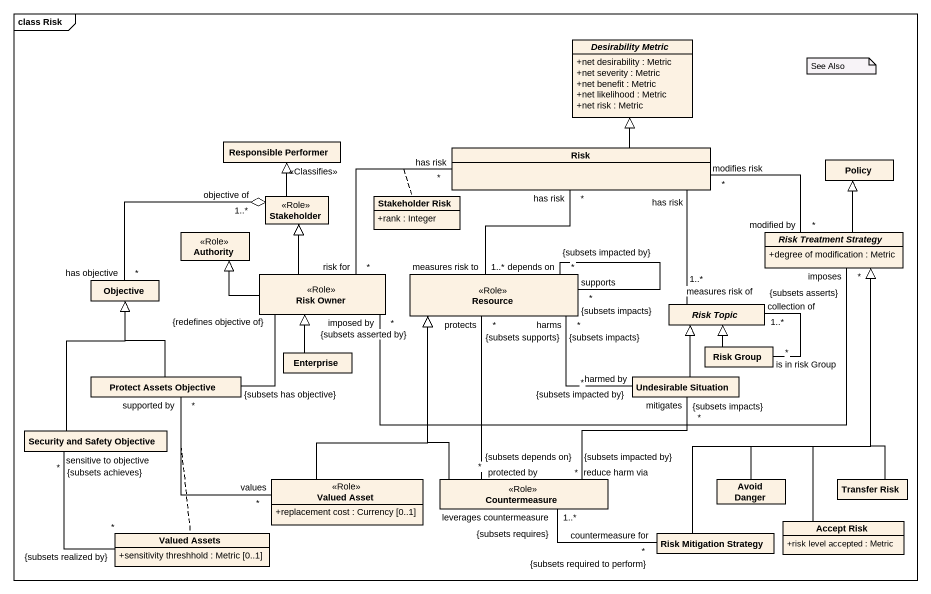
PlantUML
@startuml
mainframe class Risk
hide circle
hide empty members
skinparam classAttributeIconSize 0
abstract class "Desirability Metric" as Desirability_Metric {
  +net desirability : Metric
  +net severity : Metric
  +net benefit : Metric
  +net likelihood : Metric
  +net risk : Metric
}
class "Responsible Performer" as Responsible_Performer
class Risk
class Policy
class Stakeholder <<Role>>
class "Stakeholder Risk" as Stakeholder_Risk {
  +rank : Integer
}
class Authority <<Role>>
abstract class "Risk Treatment Strategy" as Risk_Treatment_Strategy {
  +degree of modification : Metric
}
class Objective
class "Risk Owner" as Risk_Owner <<Role>>
class Resource <<Role>>
abstract class "Risk Topic" as Risk_Topic
class "Protect Assets Objective" as Protect_Assets_Objective
class Enterprise
class "Undesirable Situation" as Undesirable_Situation
class "Risk Group" as Risk_Group
class "Security and Safety Objective" as Security_and_Safety
class "Valued Asset" as Valued_Asset <<Role>> {
  +replacement cost : Currency [0..1]
}
class Countermeasure <<Role>>
class "Avoid Danger" as Avoid_Danger
class "Transfer Risk" as Transfer_Risk
class "Valued Assets" as Valued_Assets {
  +sensitivity threshhold : Metric [0..1]
}
class "Risk Mitigation Strategy" as Risk_Mitigation_Strategy
class "Accept Risk" as Accept_Risk {
  +risk level accepted : Metric
}
Risk -up-|> Desirability_Metric
Risk "has risk\n*" -left- "risk for\n*" Risk_Owner
(Risk, Risk_Owner) .. Stakeholder_Risk
Risk "has risk\n*" -- "measures risk to\n1..*" Resource
Risk "has risk" -- "measures risk of\n1..*" Risk_Topic
Stakeholder -up-|> Responsible_Performer : <<Classifies>>
Stakeholder "objective of\n1..*" o-left- "has objective\n*" Objective
Risk_Treatment_Strategy "modified by\n*" -left- "modifies risk\n*" Risk
Risk_Treatment_Strategy -up-|> Policy
Risk_Owner -up-|> Stakeholder
Risk_Owner -left-|> Authority
Risk_Owner "imposed by\n{subsets asserted by}\n*" -right- "imposes\n{subsets asserts}\n*" Risk_Treatment_Strategy
Risk_Owner "{redefines objective of}" -left- "{subsets has objective}" Protect_Assets_Objective
Resource "depends on\n{subsets impacted by}\n*" -- "supports\n{subsets impacts}\n*" Resource
Protect_Assets_Objective -up-|> Objective
Protect_Assets_Objective "supported by\n*" -- "values\n*" Valued_Asset
(Protect_Assets_Objective, Valued_Asset) .. Valued_Assets
Enterprise -up-|> Risk_Owner
Undesirable_Situation "harmed by\n{subsets impacted by}\n*" -left- "harms\n{subsets impacts}\n*" Resource
Undesirable_Situation -up-|> Risk_Topic
Undesirable_Situation "mitigates\n{subsets impacts}\n*" -- "reduce harm via\n{subsets impacted by}\n*" Countermeasure
Risk_Group "is in risk Group\n*" -up- "collection of\n1..*" Risk_Topic
Risk_Group -up-|> Risk_Topic
Security_and_Safety -up-|> Objective
Security_and_Safety "{subsets achieves}\nsensitive to objective\n*" -- "{subsets realized by}\n*" Valued_Assets
Valued_Asset -up-|> Resource
Countermeasure "protected by\n{subsets depends on}\n*" -up- "protects\n{subsets supports}\n*" Resource
Countermeasure -up-|> Resource
Avoid_Danger -up-|> Risk_Treatment_Strategy
Transfer_Risk -up-|> Risk_Treatment_Strategy
Risk_Mitigation_Strategy -up-|> Risk_Treatment_Strategy
Risk_Mitigation_Strategy "countermeasure for\n{subsets required to perform}\n*" -left- "leverages countermeasure\n1..*\n{subsets requires}" Countermeasure
Accept_Risk -up-|> Risk_Treatment_Strategy
note as N1
  See Also
end note
@enduml
